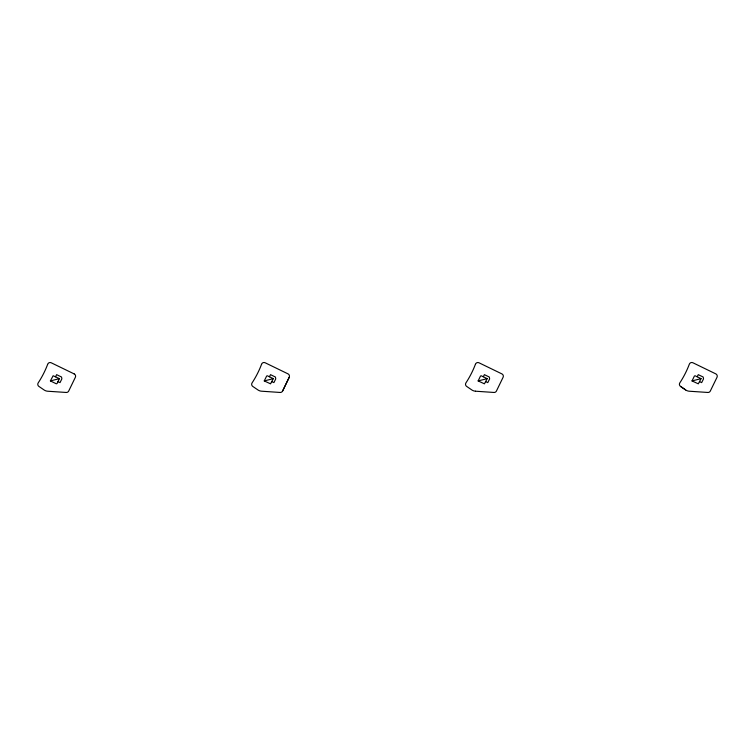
<?xml version="1.0" encoding="UTF-8"?>
<svg xmlns="http://www.w3.org/2000/svg" width="755" height="755" viewBox="0 0 755 755"><rect width="100%" height="100%" fill="white"/><g stroke="black" fill="none" stroke-linecap="round" stroke-linejoin="round"><path stroke-width="1.13" d="M50.387 380.926L53.133 375.745L59.409 378.651L57.031 383.559L56.323 383.804L50.387 380.926L59.409 378.651M74.132 373.895L51.217 362.787A2.576 2.576 0 0 0 47.697 364.174L47.716 364.184A95.338 95.338 0 0 1 38.194 382.898A2.548 2.548 0 0 0 38.883 386.4L44.007 389.91A7.503 7.503 0 0 0 47.725 391.232L66.195 392.458A2.576 2.576 0 0 0 68.696 391.043L75.349 377.321A2.576 2.576 0 0 0 74.15 373.876M264.269 380.926L266.647 376.018L267.393 375.792L273.291 378.651L270.545 383.833L264.269 380.926L273.291 378.651M282.578 391.043L289.203 377.311A2.576 2.576 0 0 0 288.032 373.876L265.118 362.759A2.576 2.576 0 0 0 261.579 364.174L261.598 364.184A95.338 95.338 0 0 1 252.076 382.898A2.576 2.576 0 0 0 252.755 386.418L257.889 389.91A7.474 7.474 0 0 0 261.607 391.203L280.077 392.458A2.576 2.576 0 0 0 282.578 391.043L289.231 377.321M478.151 380.926L480.529 376.018L481.275 375.792L487.173 378.651L484.427 383.833L478.151 380.926L487.173 378.651M692.033 380.926L694.411 376.018L695.157 375.792L701.055 378.651L698.309 383.833L692.033 380.926L701.055 378.651M55.54 376.773L56.625 374.65L61.561 377.038L61.863 378.897L60.013 382.615L57.956 381.652M269.422 376.773L270.507 374.65L275.443 377.038L275.745 378.897L273.895 382.615L271.838 381.652M483.304 376.773L484.389 374.65L489.325 377.038L489.627 378.897L487.777 382.615L485.72 381.652M697.186 376.773L698.271 374.65L703.207 377.038L703.509 378.897L701.659 382.615L699.602 381.652M680.529 386.4L685.634 389.939A7.503 7.503 0 0 0 689.372 391.232L707.841 392.458A2.548 2.548 0 0 0 710.313 391.033L716.995 377.321A2.576 2.576 0 0 0 715.797 373.876L692.882 362.759A2.576 2.576 0 0 0 689.343 364.174A95.309 95.309 0 0 1 679.821 382.879A2.548 2.548 0 0 0 680.529 386.4L685.653 389.91M475.49 391.203L493.959 392.458A2.548 2.548 0 0 0 496.431 391.033L503.085 377.311A2.548 2.548 0 0 0 501.896 373.895L478.981 362.787A2.548 2.548 0 0 0 475.48 364.184L475.461 364.174A95.309 95.309 0 0 1 465.939 382.879A2.548 2.548 0 0 0 466.647 386.4L471.771 389.91A7.474 7.474 0 0 0 475.49 391.203"/></g></svg>
